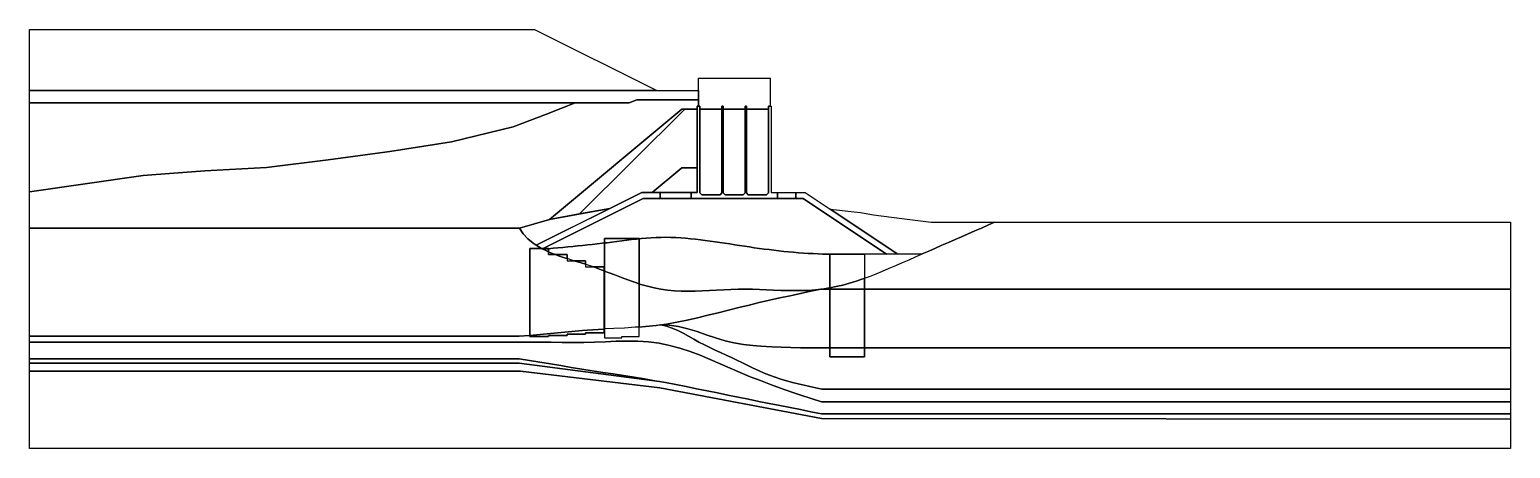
# Model space of a CAD drawing. Header units: millimetres. Extents: x -120 to 120, y -54 to 14.
import ezdxf

# ---------------------------------------------------------------- set-up
doc = ezdxf.new("R2010")
doc.units = ezdxf.units.MM
doc.layers.add('@re', color=4, linetype='Continuous')

msp = doc.modelspace()

# ---------------------------------------------------------------- linework, layer by layer
at = {"layer": '@re'}
for points in [[(-120, 4), (-120, 13.9), (-38.15, 13.9), (-18.35, 4)], [(-11.6, 1.5), (-11.6, 6), (0, 6), (0, 1.5), (-0.25, 1.5), (-0.25, 1), (-3.83, 1), (-3.83, 1.5), (-4.03, 1.5), (-4.03, 1), (-7.58, 1), (-7.58, 1.5), (-7.78, 1.5), (-7.78, 1), (-11.35, 1), (-11.35, 1.5)], [(-120, 2), (-120, 4), (-11.6, 4), (-11.6, 2.5), (-21.6, 2.5), (-22.85, 2), (-31.6, 2)], [(-120, -18.29), (-120, -12.42), (-101.6, -9.78), (-96.61, -9.41), (-91.6, -9.03), (-81.6, -8.47), (-71.6, -7.2), (-61.6, -5.87), (-51.6, -4.3), (-41.63, -1.86), (-36.21, 0.16), (-31.6, 2), (-22.85, 2), (-21.6, 2.5), (-11.6, 2.5), (-11.6, 1.5), (-11.8, 1.5), (-11.8, 1), (-14.3, 1), (-35.76, -16.88), (-40.61, -18.3)], [(-120, -12.42), (-120, 2), (-31.6, 2), (-36.21, 0.16), (-41.63, -1.86), (-51.6, -4.3), (-61.6, -5.87), (-71.6, -7.2), (-81.6, -8.47), (-91.6, -9.03), (-96.61, -9.41), (-101.6, -9.78)], [(-35.76, -16.88), (-14.3, 1), (-13.8, 1), (-30.87, -15.99)], [(-30.87, -15.99), (-13.8, 1), (-11.8, 1), (-11.8, -8.5), (-14.3, -8.5), (-19.1, -12.5), (-20.8, -12.5), (-25.97, -15.09)], [(-12.8, -13.5), (-12.8, -12.5), (-11.8, -12.5), (-11.8, 1.5), (-11.35, 1.5), (-11.35, -12.6), (-11.05, -12.9), (-8.08, -12.9), (-7.78, -12.6), (-7.78, 1.5), (-7.58, 1.5), (-7.58, -12.6), (-7.28, -12.9), (-4.33, -12.9), (-4.03, -12.6), (-4.03, 1.5), (-3.83, 1.5), (-3.83, -12.6), (-3.53, -12.9), (-0.55, -12.9), (-0.25, -12.6), (-0.25, 1.5), (0.2, 1.5), (0.2, -12.5), (1.2, -12.5), (1.2, -13.5)], [(-11.35, -12.6), (-11.35, 1), (-7.78, 1), (-7.78, -12.6), (-8.08, -12.9), (-11.05, -12.9)], [(-7.58, -12.6), (-7.58, 1), (-4.03, 1), (-4.03, -12.6), (-4.33, -12.9), (-7.28, -12.9)], [(-3.83, -12.6), (-3.83, 1), (-0.25, 1), (-0.25, -12.6), (-0.55, -12.9), (-3.53, -12.9)], [(-19.1, -12.5), (-14.3, -8.5), (-11.8, -8.5), (-11.8, -12.5), (-12.8, -12.5), (-17.8, -12.5), (-19.1, -12.5)], [(-37.91, -21.06), (-20.8, -12.5), (-17.8, -12.5), (-17.8, -13.5), (-20.56, -13.5), (-36.75, -21.59), (-37.01, -21.59), (-37.46, -21.35)], [(-36.75, -21.59), (-20.56, -13.5), (-12.8, -13.5), (1.2, -13.5), (5.4, -13.5), (18.9, -22.5), (18.9, -22.5), (18.19, -22.5), (17.39, -22.5), (16.59, -22.5), (15.79, -22.5), (15.3, -22.51), (15.3, -22.5), (9.7, -22.5), (9.7, -22.53), (9.39, -22.52), (8.59, -22.51), (7.8, -22.48), (7, -22.44), (6.2, -22.4), (5.41, -22.35), (4.61, -22.29), (3.81, -22.22), (3.02, -22.15), (2.22, -22.07), (1.43, -21.98), (0.63, -21.89), (-0.16, -21.79), (-0.96, -21.69), (-1.75, -21.58), (-2.55, -21.47), (-3.34, -21.35), (-4.13, -21.23), (-4.93, -21.11), (-5.72, -20.99), (-6.52, -20.87), (-7.31, -20.74), (-8.11, -20.62), (-8.91, -20.51), (-9.7, -20.39), (-10.5, -20.29), (-11.29, -20.19), (-12.09, -20.09), (-12.88, -20.01), (-13.68, -19.94), (-14.47, -19.88), (-15.27, -19.84), (-16.07, -19.81), (-16.86, -19.79), (-17.66, -19.8), (-18.45, -19.82), (-19.25, -19.86), (-20.04, -19.92), (-20.84, -19.99), (-21.2, -20.02), (-21.2, -20), (-26.8, -20), (-26.8, -20.71), (-27.2, -20.76), (-28, -20.85), (-28.8, -20.94), (-29.59, -21.03), (-30.39, -21.11), (-31.18, -21.19), (-31.98, -21.27), (-32.78, -21.34), (-33.57, -21.42), (-34.37, -21.49), (-35.16, -21.57), (-35.9, -21.65), (-35.9, -21.59)], [(-17.8, -13.5), (-17.8, -12.5), (-12.8, -12.5), (-12.8, -13.5)], [(1.2, -13.5), (1.2, -12.5), (4.2, -12.5), (4.2, -13.5)], [(4.2, -13.5), (4.2, -12.5), (5.7, -12.5), (9.75, -15.2), (20.63, -22.45), (20.59, -22.51), (19.79, -22.5), (18.99, -22.5), (18.9, -22.5), (18.9, -22.5), (5.4, -13.5)], [(-40.61, -18.3), (-35.76, -16.88), (-25.97, -15.09), (-37.91, -21.06), (-38.4, -20.74), (-39.24, -20.03), (-39.98, -19.23)], [(9.75, -15.2), (11.29, -15.38), (12.6, -15.53), (14.68, -15.76), (16.78, -16.15), (21.38, -16.74), (26.11, -17.36), (36.39, -17.36), (35.33, -17.83), (34.26, -18.29), (33.2, -18.76), (32.13, -19.23), (31.06, -19.69), (30, -20.16), (28.93, -20.63), (27.86, -21.09), (26.8, -21.56), (25.73, -22.03), (24.66, -22.49), (24.59, -22.53), (23.79, -22.52), (22.99, -22.52), (22.19, -22.51), (21.39, -22.51), (20.71, -22.51)], [(-120, -35.8), (-120, -18.29), (-40.61, -18.3), (-39.98, -19.23), (-39.24, -20.03), (-38.4, -20.74), (-37.46, -21.35), (-37.01, -21.59), (-38.9, -21.59), (-38.9, -35.69), (-38.97, -35.69), (-40.68, -35.8)], [(15.3, -28.2), (15.3, -26.42), (16.12, -26.12), (17.19, -25.71), (18.26, -25.27), (19.33, -24.82), (20.4, -24.36), (21.46, -23.9), (22.53, -23.43), (23.6, -22.96), (24.66, -22.49), (25.73, -22.03), (26.8, -21.56), (27.86, -21.09), (28.93, -20.63), (30, -20.16), (31.06, -19.69), (32.13, -19.23), (33.2, -18.76), (34.26, -18.29), (35.33, -17.83), (36.39, -17.36), (120, -17.36), (120, -28.2)], [(-38.9, -35.69), (-38.9, -21.59), (-37.01, -21.59), (-36.46, -21.89), (-35.9, -22.13), (-35.9, -22.59), (-34.78, -22.59), (-34.27, -22.78), (-33.12, -23.17), (-32.9, -23.24), (-32.9, -23.59), (-31.78, -23.59), (-30.78, -23.9), (-29.9, -24.17), (-29.9, -24.59), (-28.64, -24.59), (-28.47, -24.65), (-27.35, -25.05), (-26.9, -25.22), (-26.9, -34.67), (-27.01, -34.67), (-28.72, -34.78), (-30.44, -34.91), (-32.14, -35.06), (-33.85, -35.23), (-35.56, -35.4), (-37.26, -35.56)], [(-36.88, -21.66), (-36.75, -21.59), (-35.9, -21.59), (-35.9, -21.65), (-35.96, -21.65), (-36.74, -21.74)], [(-35.9, -22.13), (-35.9, -21.65), (-35.16, -21.57), (-34.37, -21.49), (-33.57, -21.42), (-32.78, -21.34), (-31.98, -21.27), (-31.18, -21.19), (-30.39, -21.11), (-29.59, -21.03), (-28.8, -20.94), (-28, -20.85), (-27.2, -20.76), (-26.8, -20.71), (-26.8, -25.26), (-26.9, -25.22), (-26.9, -24.59), (-28.64, -24.59), (-29.62, -24.26), (-29.9, -24.17), (-29.9, -23.59), (-31.78, -23.59), (-31.96, -23.54), (-32.9, -23.24), (-32.9, -22.59), (-34.78, -22.59), (-35.39, -22.36)], [(-26.8, -20.71), (-26.8, -20), (-21.2, -20), (-21.2, -20.02), (-21.64, -20.07), (-22.43, -20.15), (-23.23, -20.25), (-24.02, -20.35), (-24.82, -20.45), (-25.61, -20.56), (-26.41, -20.66)], [(-26.8, -25.26), (-26.8, -20.71), (-26.41, -20.66), (-25.61, -20.56), (-24.82, -20.45), (-24.02, -20.35), (-23.23, -20.25), (-22.43, -20.15), (-21.64, -20.07), (-21.2, -20.02), (-21.2, -27.33), (-21.97, -27.08), (-23.03, -26.7), (-24.09, -26.3), (-25.17, -25.89), (-26.25, -25.47)], [(-21.2, -27.33), (-21.2, -20.02), (-20.84, -19.99), (-20.04, -19.92), (-19.25, -19.86), (-18.45, -19.82), (-17.66, -19.8), (-16.86, -19.79), (-16.07, -19.81), (-15.27, -19.84), (-14.47, -19.88), (-13.68, -19.94), (-12.88, -20.01), (-12.09, -20.09), (-11.29, -20.19), (-10.5, -20.29), (-9.7, -20.39), (-8.91, -20.51), (-8.11, -20.62), (-7.31, -20.74), (-6.52, -20.87), (-5.72, -20.99), (-4.93, -21.11), (-4.13, -21.23), (-3.34, -21.35), (-2.55, -21.47), (-1.75, -21.58), (-0.96, -21.69), (-0.16, -21.79), (0.63, -21.89), (1.43, -21.98), (2.22, -22.07), (3.02, -22.15), (3.81, -22.22), (4.61, -22.29), (5.41, -22.35), (6.2, -22.4), (7, -22.44), (7.8, -22.48), (8.59, -22.51), (9.39, -22.52), (9.7, -22.53), (9.7, -27.99), (9.6, -28.01), (8.49, -28.19), (8.37, -28.2), (8.33, -28.2), (8.32, -28.2), (8.26, -28.21), (7.38, -28.31), (6.26, -28.39), (5.14, -28.43), (4.01, -28.44), (2.87, -28.42), (1.73, -28.39), (0.59, -28.34), (-0.56, -28.29), (-1.71, -28.25), (-2.86, -28.22), (-4.02, -28.2), (-5.18, -28.21), (-6.34, -28.24), (-7.5, -28.29), (-8.66, -28.35), (-9.82, -28.41), (-10.97, -28.46), (-12.11, -28.5), (-13.25, -28.52), (-14.38, -28.51), (-15.5, -28.46), (-16.61, -28.36), (-17.7, -28.21), (-18.78, -28), (-19.85, -27.74), (-20.91, -27.43)], [(-36.74, -21.74), (-35.96, -21.65), (-35.9, -21.65), (-35.9, -22.13), (-36.46, -21.89)], [(-35.9, -22.59), (-35.9, -22.13), (-35.39, -22.36), (-34.78, -22.59)], [(-34.78, -22.59), (-32.9, -22.59), (-32.9, -23.24), (-33.12, -23.17), (-34.27, -22.78)], [(-31.78, -23.59), (-29.9, -23.59), (-29.9, -24.17), (-30.78, -23.9)], [(9.7, -27.99), (9.7, -22.53), (10.19, -22.53), (10.99, -22.54), (11.79, -22.53), (12.59, -22.53), (13.39, -22.52), (14.19, -22.51), (14.99, -22.51), (15.3, -22.51), (15.3, -26.42), (15.04, -26.52), (13.96, -26.89), (12.88, -27.22), (11.79, -27.53), (10.7, -27.79)], [(-28.64, -24.59), (-26.9, -24.59), (-26.9, -25.22), (-27.35, -25.05), (-28.47, -24.65)], [(-26.9, -34.67), (-26.9, -25.22), (-26.8, -25.26), (-26.8, -34.66)], [(-26.8, -34.66), (-26.8, -25.26), (-26.25, -25.47), (-25.17, -25.89), (-24.09, -26.3), (-23.03, -26.7), (-21.97, -27.08), (-21.2, -27.33), (-21.2, -34.34), (-21.87, -34.39), (-23.58, -34.5), (-25.3, -34.59)], [(-21.2, -34.34), (-21.2, -27.33), (-20.91, -27.43), (-19.85, -27.74), (-18.78, -28), (-17.7, -28.21), (-16.61, -28.36), (-15.5, -28.46), (-14.38, -28.51), (-13.25, -28.52), (-12.11, -28.5), (-10.97, -28.46), (-9.82, -28.41), (-8.66, -28.35), (-7.5, -28.29), (-6.34, -28.24), (-5.18, -28.21), (-4.02, -28.2), (-2.86, -28.22), (-1.71, -28.25), (-0.56, -28.29), (0.59, -28.34), (1.73, -28.39), (2.87, -28.42), (4.01, -28.44), (5.14, -28.43), (6.26, -28.39), (7.38, -28.31), (8.26, -28.21), (6.64, -28.55), (4.97, -28.9), (3.29, -29.26), (1.62, -29.62), (-0.06, -29.99), (-1.73, -30.37), (-3.4, -30.77), (-5.07, -31.18), (-6.73, -31.6), (-8.4, -32.02), (-10.06, -32.44), (-11.73, -32.85), (-13.41, -33.22), (-15.08, -33.56), (-16.77, -33.85), (-18.46, -34.09), (-20.16, -34.26)], [(-17.84, -34), (-16.77, -33.85), (-15.08, -33.56), (-13.41, -33.22), (-11.73, -32.85), (-10.06, -32.44), (-8.4, -32.02), (-6.73, -31.6), (-5.07, -31.18), (-3.4, -30.77), (-1.73, -30.37), (-0.06, -29.99), (1.62, -29.62), (3.29, -29.26), (4.97, -28.9), (6.64, -28.55), (8.26, -28.21), (8.37, -28.2), (9.7, -28.2), (9.7, -37.7), (9.56, -37.7), (8.32, -37.7), (6.47, -37.7), (4.92, -37.69), (3.38, -37.67), (1.83, -37.63), (0.29, -37.56), (-1.5, -37.45), (-2.78, -37.35), (-4.32, -37.17), (-5.84, -36.91), (-7.28, -36.58), (-8.85, -36.11), (-10.34, -35.6), (-11.83, -35.08), (-13.32, -34.61), (-14.81, -34.24), (-16.32, -34.02)], [(8.37, -28.2), (8.49, -28.19), (9.6, -28.01), (9.7, -27.99), (9.7, -28.2)], [(9.7, -28.2), (9.7, -27.99), (10.7, -27.79), (11.79, -27.53), (12.88, -27.22), (13.96, -26.89), (15.04, -26.52), (15.3, -26.42), (15.3, -28.2)], [(9.7, -37.7), (9.7, -28.2), (15.3, -28.2), (15.3, -37.71), (14.19, -37.7), (12.65, -37.7), (11.1, -37.7)], [(15.3, -37.71), (15.3, -28.2), (120, -28.2), (120, -37.73), (43.56, -37.73), (42.01, -37.73), (40.47, -37.73), (38.92, -37.73), (37.37, -37.72), (35.83, -37.72), (34.28, -37.72), (32.74, -37.72), (31.19, -37.72), (29.65, -37.72), (28.1, -37.72), (26.56, -37.71), (25.01, -37.71), (23.47, -37.71), (21.92, -37.71), (20.37, -37.71), (18.83, -37.71), (17.28, -37.71), (15.74, -37.71)], [(-120, -36.8), (-120, -35.8), (-40.68, -35.8), (-38.97, -35.69), (-38.9, -35.69), (-38.9, -35.9), (-35.9, -35.9), (-35.9, -35.69), (-32.9, -35.69), (-32.9, -35.48), (-29.9, -35.48), (-29.9, -35.27), (-26.9, -35.27), (-26.9, -34.67), (-26.8, -34.66), (-26.8, -36.1), (-24, -36.1), (-24, -35.88), (-21.2, -35.88), (-21.2, -34.34), (-20.16, -34.26), (-18.46, -34.09), (-17.84, -34), (-17.7, -34), (-16.77, -34.21), (-15.85, -34.51), (-14.96, -34.89), (-14.09, -35.33), (-13.22, -35.8), (-12.37, -36.29), (-11.51, -36.78), (-10.64, -37.24), (-9.77, -37.68), (-8.89, -38.09), (-8, -38.48), (-7.11, -38.88), (-6.23, -39.28), (-5.36, -39.7), (-4.48, -40.13), (-3.61, -40.57), (-2.74, -41), (-1.86, -41.41), (-0.97, -41.8), (-0.08, -42.16), (0.84, -42.49), (1.76, -42.79), (2.69, -43.07), (3.63, -43.32), (4.57, -43.56), (5.52, -43.78), (6.48, -43.99), (7.43, -44.2), (8.39, -44.4), (120, -44.4), (120, -46.5), (8.33, -46.5), (8.32, -46.5), (6.67, -45.95), (5.02, -45.39), (3.37, -44.83), (1.72, -44.25), (0.08, -43.66), (-1.56, -43.04), (-3.19, -42.4), (-4.82, -41.73), (-6.44, -41.03), (-8.06, -40.31), (-9.68, -39.61), (-11.31, -38.93), (-12.95, -38.31), (-14.6, -37.76), (-16.27, -37.31), (-17.96, -36.97), (-19.67, -36.76), (-21.41, -36.66), (-23.16, -36.63), (-24.92, -36.66), (-26.68, -36.72), (-28.44, -36.79), (-30.2, -36.83), (-31.95, -36.84), (-33.7, -36.84), (-35.45, -36.82), (-37.19, -36.8), (-38.93, -36.79), (-40.68, -36.8), (-119.93, -36.8)], [(-38.9, -35.9), (-38.9, -35.69), (-37.26, -35.56), (-35.56, -35.4), (-33.85, -35.23), (-32.14, -35.06), (-30.44, -34.91), (-28.72, -34.78), (-27.01, -34.67), (-26.9, -34.67), (-26.9, -35.27), (-29.9, -35.27), (-29.9, -35.48), (-32.9, -35.48), (-32.9, -35.69), (-35.9, -35.69), (-35.9, -35.9)], [(-17.7, -34), (-16.32, -34.02), (-14.81, -34.24), (-13.32, -34.61), (-11.83, -35.08), (-10.34, -35.6), (-8.85, -36.11), (-7.28, -36.58), (-5.84, -36.91), (-4.32, -37.17), (-2.78, -37.35), (-1.5, -37.45), (0.29, -37.56), (1.83, -37.63), (3.38, -37.67), (4.92, -37.69), (6.47, -37.7), (8.32, -37.7), (9.56, -37.7), (9.7, -37.7), (9.7, -39.2), (15.3, -39.2), (15.3, -37.71), (15.74, -37.71), (17.28, -37.71), (18.83, -37.71), (20.37, -37.71), (21.92, -37.71), (23.47, -37.71), (25.01, -37.71), (26.56, -37.71), (28.1, -37.72), (29.65, -37.72), (31.19, -37.72), (32.74, -37.72), (34.28, -37.72), (35.83, -37.72), (37.37, -37.72), (38.92, -37.73), (40.47, -37.73), (42.01, -37.73), (43.56, -37.73), (120, -37.73), (120, -44.4), (8.39, -44.4), (7.43, -44.2), (6.48, -43.99), (5.52, -43.78), (4.57, -43.56), (3.63, -43.32), (2.69, -43.07), (1.76, -42.79), (0.84, -42.49), (-0.08, -42.16), (-0.97, -41.8), (-1.86, -41.41), (-2.74, -41), (-3.61, -40.57), (-4.48, -40.13), (-5.36, -39.7), (-6.23, -39.28), (-7.11, -38.88), (-8, -38.48), (-8.89, -38.09), (-9.77, -37.68), (-10.64, -37.24), (-11.51, -36.78), (-12.37, -36.29), (-13.22, -35.8), (-14.09, -35.33), (-14.96, -34.89), (-15.85, -34.51), (-16.77, -34.21)], [(-120, -39.5), (-120, -36.8), (-119.93, -36.8), (-40.68, -36.8), (-38.93, -36.79), (-37.19, -36.8), (-35.45, -36.82), (-33.7, -36.84), (-31.95, -36.84), (-30.2, -36.83), (-28.44, -36.79), (-26.68, -36.72), (-24.92, -36.66), (-23.16, -36.63), (-21.41, -36.66), (-19.67, -36.76), (-17.96, -36.97), (-16.27, -37.31), (-14.6, -37.76), (-12.95, -38.31), (-11.31, -38.93), (-9.68, -39.61), (-8.06, -40.31), (-6.44, -41.03), (-4.82, -41.73), (-3.19, -42.4), (-1.56, -43.04), (0.08, -43.66), (1.72, -44.25), (3.37, -44.83), (5.02, -45.39), (6.67, -45.95), (8.32, -46.5), (8.33, -46.5), (120, -46.5), (120, -48.4), (8.32, -48.4), (6.63, -48.07), (4.95, -47.74), (3.26, -47.41), (1.58, -47.07), (-0.11, -46.74), (-1.79, -46.4), (-3.47, -46.06), (-5.16, -45.72), (-6.84, -45.37), (-8.52, -45.03), (-10.2, -44.68), (-11.89, -44.34), (-13.57, -44.01), (-15.26, -43.68), (-16.95, -43.36), (-18.64, -43.06), (-20.33, -42.77), (-22.02, -42.49), (-23.72, -42.22), (-25.42, -41.95), (-27.11, -41.69), (-28.81, -41.42), (-30.51, -41.15), (-32.2, -40.88), (-33.9, -40.6), (-35.59, -40.32), (-37.29, -40.05), (-38.98, -39.77), (-40.68, -39.5)], [(9.7, -39.2), (9.7, -37.7), (11.1, -37.7), (12.65, -37.7), (14.19, -37.7), (15.3, -37.71), (15.3, -39.2)], [(-120, -40.2), (-120, -39.5), (-40.68, -39.5), (-38.98, -39.77), (-37.29, -40.05), (-35.59, -40.32), (-33.9, -40.6), (-32.2, -40.88), (-30.51, -41.15), (-28.81, -41.42), (-27.11, -41.69), (-25.42, -41.95), (-23.72, -42.22), (-22.02, -42.49), (-20.33, -42.77), (-18.64, -43.06), (-17.89, -43.2), (-40.68, -40.2)], [(-120, -41.51), (-120, -40.2), (-40.68, -40.2), (-17.89, -43.2), (-16.95, -43.36), (-15.26, -43.68), (-13.57, -44.01), (-11.89, -44.34), (-10.2, -44.68), (-8.52, -45.03), (-6.84, -45.37), (-5.16, -45.72), (-3.47, -46.06), (-1.79, -46.4), (-0.11, -46.74), (1.58, -47.07), (3.26, -47.41), (4.95, -47.74), (6.63, -48.07), (8.32, -48.4), (120, -48.4), (120, -49.31), (8.32, -49.2), (-17.85, -44.2), (-40.44, -41.51), (-40.68, -41.51)], [(-120, -54.03), (-120, -41.51), (-40.68, -41.51), (-40.44, -41.51), (-17.85, -44.2), (8.32, -49.2), (120, -49.31), (120, -54.03)]]:
    msp.add_lwpolyline(points, close=True, dxfattribs=at)

doc.saveas('drawing.dxf')
